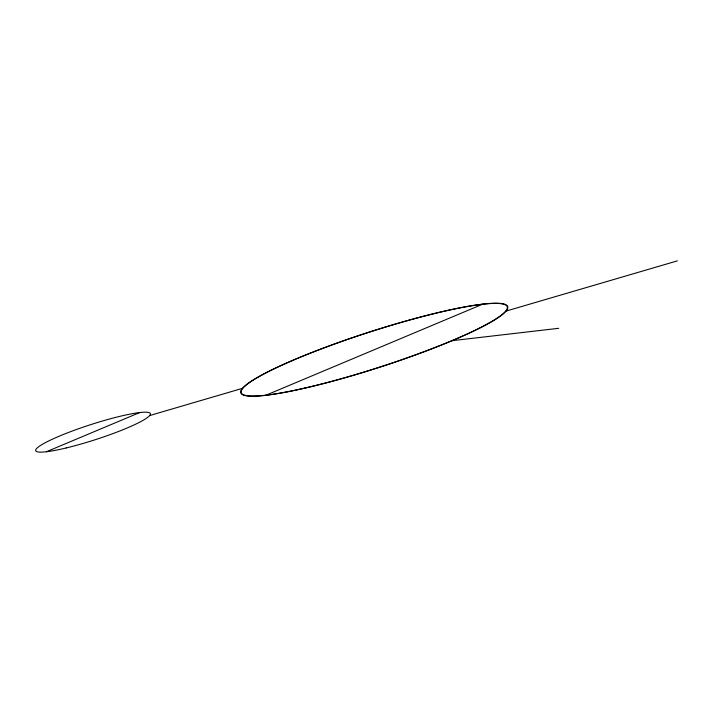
<?xml version="1.0" encoding="UTF-8"?>
<svg xmlns="http://www.w3.org/2000/svg" width="713" height="713" viewBox="0 0 713 713"><rect width="100%" height="100%" fill="white"/><g stroke="black" fill="none" stroke-linecap="round" stroke-linejoin="round"><path stroke-width="1.07" d="M46.372 451.757L139.695 412.56M266.047 395.162L482.46 304.273M149.534 415.59L242.447 388.353M506.061 311.082L677.35 260.869M452.051 340.689L558.716 328.31M305.039 388.095A140.265 18.306 -17.9 0 0 507.816 307.793A140.265 18.306 -17.9 0 0 309.905 353.265A140.265 18.306 -17.9 0 0 305.039 388.095M66.202 447.96A60.257 7.87 -17.9 0 0 150.39 413.674A60.257 7.87 -17.9 0 0 62.512 434.832A60.257 7.87 -17.9 0 0 66.202 447.96M312.027 386.375A139.757 18.244 -17.9 0 0 507.273 306.857A139.757 18.244 -17.9 0 0 303.471 355.93A139.757 18.244 -17.9 0 0 312.027 386.375"/></g></svg>
